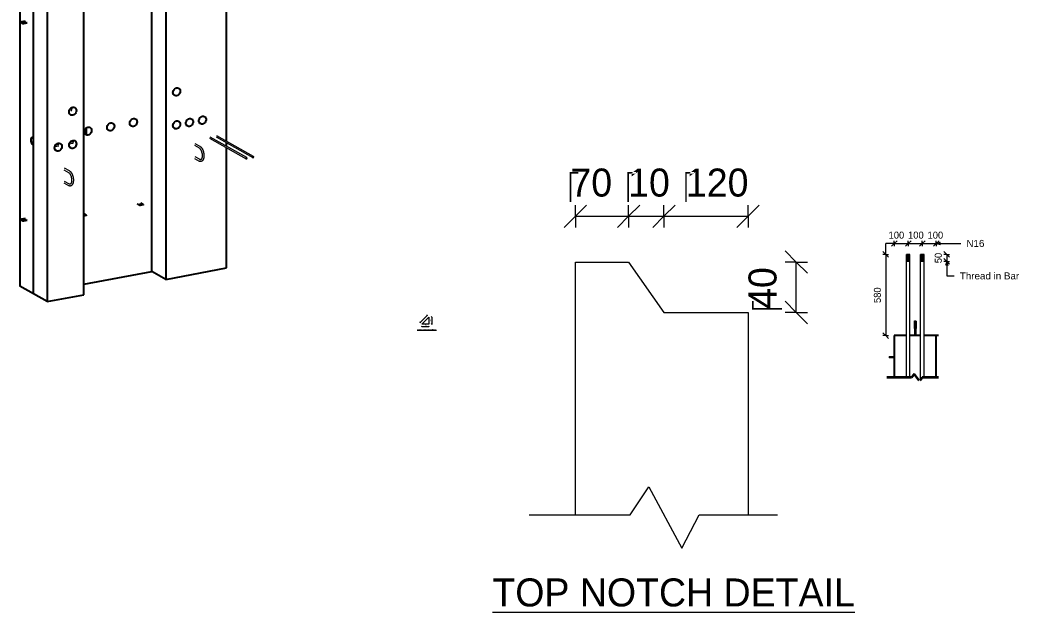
# Model space of a CAD drawing. Header units: millimetres. Extents: x -7945 to 7565, y 1067 to 22619.
# Drawn here: x 439 to 7565, y 1067 to 5293 of the extents above; entities that cross this region are included whole.
import ezdxf

# ---------------------------------------------------------------- set-up
doc = ezdxf.new("R2010")
doc.units = ezdxf.units.MM
for name, color, linetype, lineweight in [('A-ANNO-DIMS', 211, 'Continuous', 9), ('A-ANNO-DIMS-20', 211, 'Continuous', 9), ('A-ANNO-DIMS-3', 211, 'Continuous', 9), ('A-ANNO-DIMS-80', 211, 'Continuous', 9), ('A-DETL-GENF', 92, 'Continuous', 18), ('A-DETL-MBND', 5, 'Continuous', 18), ('A-DETL-MEDM', 33, 'Continuous', 35), ('A-DETL-THIN', 151, 'Continuous', 18), ('A-GENM', 13, 'Continuous', 18), ('A-WALL', 113, 'Continuous', 25), ('G-ANNO-TEXT', 231, 'Continuous', 9), ('S-RBAR', 171, 'Continuous', 18)]:
    doc.layers.add(name, color=color, linetype=linetype, lineweight=lineweight)
doc.styles.add('Arial_1', font='arial.ttf', dxfattribs={"height": 50})
doc.styles.add('Arial_2', font='arial.ttf', dxfattribs={"height": 7.5})
doc.styles.add('Nirmala UI Semilight_1', font='NirmalaS.ttf', dxfattribs={"height": 50})
doc.styles.add('Nirmala UI Semilight_2', font='NirmalaS.ttf', dxfattribs={"height": 7.5})
doc.styles.add('Nirmala UI Semilight_3', font='NirmalaS.ttf', dxfattribs={"height": 200})
doc.styles.add('Nirmala UI Semilight_4', font='NirmalaS.ttf', dxfattribs={"height": 200})
doc.dimstyles.new('Arrow_Filled_-_2_5_NI_UI_3', dxfattribs={"dimscale": 304.8, "dimtxt": 7.85523, "dimasz": 0.019685, "dimexe": 0.009843, "dimexo": 0.0625, "dimgap": 0.009843, "dimtad": 1, "dimdec": 0, "dimzin": 0, "dimdsep": 46, "dimtxsty": 'Nirmala UI Semilight_2', "dimblk1": 'OBLIQUE', "dimblk2": 'OBLIQUE', "dimsah": 1, "dimcen": 0.09, "dimazin": 0, "dimtfac": 1, "dimtdec": 4, "dimtix": 1, "dimtmove": 0, "dimatfit": 3, "dimfxl": 0.009843, "dimfxlon": 1, "dimtvp": 1, "dimtolj": 1, "dimtzin": 0, "dimarcsym": 2})
doc.dimstyles.new('Arrow_Filled_-_2_5_NI_UI_4', dxfattribs={"dimscale": 304.8, "dimtxt": 209.472789, "dimasz": 0.524934, "dimexe": 0.262467, "dimexo": 0.0625, "dimgap": 0.262467, "dimtad": 1, "dimdec": 0, "dimzin": 0, "dimdsep": 46, "dimtxsty": 'Nirmala UI Semilight_3', "dimblk1": 'OBLIQUE', "dimblk2": 'OBLIQUE', "dimsah": 1, "dimcen": 0.09, "dimazin": 0, "dimtfac": 1, "dimtdec": 4, "dimtix": 1, "dimtmove": 2, "dimatfit": 3, "dimfxl": 0.262467, "dimfxlon": 1, "dimtvp": 1, "dimtolj": 1, "dimtzin": 0, "dimarcsym": 2})
doc.dimstyles.new('Arrow_Filled_-_2_5_NI_UI_5', dxfattribs={"dimscale": 304.8, "dimtxt": 209.472789, "dimasz": 0.524934, "dimexe": 0.262467, "dimexo": 0.0625, "dimgap": 0.262467, "dimtad": 1, "dimdec": 0, "dimzin": 0, "dimdsep": 46, "dimtxsty": 'Nirmala UI Semilight_3', "dimblk1": 'OBLIQUE', "dimblk2": 'OBLIQUE', "dimsah": 1, "dimcen": 0.09, "dimazin": 0, "dimtfac": 1, "dimtdec": 4, "dimtix": 1, "dimtmove": 0, "dimatfit": 3, "dimfxl": 0.262467, "dimfxlon": 1, "dimtvp": 1, "dimtolj": 1, "dimtzin": 0, "dimarcsym": 2})
doc.dimstyles.new('Arrow_Filled_-_2_5_NI_UI_6', dxfattribs={"dimscale": 304.8, "dimtxt": 52.368197, "dimasz": 0.131234, "dimexe": 0.065617, "dimexo": 0.0625, "dimgap": 0.065617, "dimtad": 1, "dimdec": 0, "dimzin": 0, "dimdsep": 46, "dimtxsty": 'Nirmala UI Semilight_1', "dimblk1": 'OBLIQUE', "dimblk2": 'OBLIQUE', "dimsah": 1, "dimcen": 0.09, "dimazin": 0, "dimtfac": 1, "dimtdec": 4, "dimtix": 1, "dimtmove": 0, "dimatfit": 3, "dimfxl": 0.065617, "dimfxlon": 1, "dimtvp": 1, "dimtolj": 1, "dimtzin": 0, "dimarcsym": 2})
doc.dimstyles.new('Arrow_Filled_-_2_5_NI_UI_7', dxfattribs={"dimscale": 304.8, "dimtxt": 52.368197, "dimasz": 0.131234, "dimexe": 0.065617, "dimexo": 0.0625, "dimgap": 0.065617, "dimtad": 1, "dimdec": 0, "dimzin": 0, "dimdsep": 46, "dimtxsty": 'Nirmala UI Semilight_1', "dimblk1": 'OBLIQUE', "dimblk2": 'OBLIQUE', "dimsah": 1, "dimcen": 0.09, "dimazin": 0, "dimtfac": 1, "dimtdec": 4, "dimtix": 1, "dimtmove": 2, "dimatfit": 3, "dimfxl": 0.065617, "dimfxlon": 1, "dimtvp": 1, "dimtolj": 1, "dimtzin": 0, "dimarcsym": 2})

# ---------------------------------------------------------------- blocks, each defined once
blk = doc.blocks.new('Rebar Bar - Part 868360214-431004-3D Ortho')
at = {"layer": 'S-RBAR'}
for p, q in [((-15462.2, 4649.6), (-15464.8, 4634.7)), ((-15447.1, 4642.7), (-15443.5, 4663.6))]:
    blk.add_line(p, q, dxfattribs=at)
blk = doc.blocks.new('Rebar Bar - Part 2227165887-431004-3D Ortho')
at = {"layer": 'S-RBAR'}
for points in [[(-15435.5, 4422.7, 0), (-15437.1, 4422.1, 0), (-15439.1, 4421.7, 0)], [(-15433.8, 4414.9, 0), (-15435.9, 4414.2, 0), (-15437.6, 4413.8, 0)]]:
    blk.add_polyline3d(points, dxfattribs=at)
blk = doc.blocks.new('Rebar Bar - Part 1158288201-431004-3D Ortho')
at = {"layer": 'S-RBAR'}
for p, q in [((-15439.1, 4421.7), (-15459.8, 4417.8)), ((-15567.6, 4389.5), (-15537.5, 4395.1)), ((-15539.6, 4402.9), (-15563.7, 4398.3)), ((-15463.7, 4409), (-15437.6, 4413.8))]:
    blk.add_line(p, q, dxfattribs=at)
blk = doc.blocks.new('Rebar Bar - Part 4156609674-431004-3D Ortho')
at = {"layer": 'S-RBAR'}
for p, q in [((-15348.1, 4518.1), (-15348.1, 4476.9)), ((-15338.1, 4481), (-15338.1, 4526.2))]:
    blk.add_line(p, q, dxfattribs=at)
blk = doc.blocks.new('Rebar Bar - Part 1146457205-431004-3D Ortho')
at = {"layer": 'S-RBAR'}
for p, q in [((-14416.3, 4458), (-14155.1, 4310.7)), ((-14150.1, 4319.4), (-14411.4, 4466.8))]:
    blk.add_line(p, q, dxfattribs=at)
for points in [[(-14148.3, 4315.8, 0), (-14148.4, 4317, 0), (-14148.8, 4318.1, 0), (-14149.5, 4318.9, 0), (-14150.4, 4319.5, 0), (-14151.5, 4319.8, 0), (-14152.6, 4319.7, 0), (-14153.7, 4319.4, 0), (-14154.8, 4318.7, 0), (-14155.7, 4317.8, 0), (-14156.4, 4316.7, 0), (-14156.8, 4315.5, 0), (-14156.9, 4314.2, 0)], [(-14156.9, 4314.2, 0), (-14156.8, 4313, 0), (-14156.4, 4312, 0), (-14155.7, 4311.1, 0), (-14154.8, 4310.5, 0), (-14153.7, 4310.2, 0), (-14152.6, 4310.3, 0), (-14151.5, 4310.7, 0), (-14150.4, 4311.3, 0), (-14149.5, 4312.2, 0), (-14148.8, 4313.4, 0), (-14148.4, 4314.6, 0), (-14148.3, 4315.8, 0)]]:
    blk.add_polyline3d(points, dxfattribs=at)
blk = doc.blocks.new('12_7Ø_ Lifting Insert_COLUMN - 12_9Ø Lifting insert-1653057-3D Ortho')
at = {"layer": 'A-GENM'}
for p, q in [((-15503.1, 7035.1), (-15469.1, 7015.9)), ((-15462.8, 7027), (-15496.9, 7046.2)), ((-15503.1, 6940.6), (-15469.1, 6921.4)), ((-15462.8, 6932.4), (-15496.9, 6951.6))]:
    blk.add_line(p, q, dxfattribs=at)
for points in [[(-15462.8, 7027, 0), (-15461.5, 7026.2, 0), (-15460.2, 7025.3, 0), (-15459, 7024.4, 0), (-15457.8, 7023.4, 0), (-15456.6, 7022.3, 0), (-15455.5, 7021.2, 0), (-15454.3, 7020, 0), (-15453.2, 7018.7, 0), (-15452.1, 7017.4, 0), (-15451.1, 7016, 0), (-15450.1, 7014.5, 0), (-15449.1, 7013, 0), (-15448.1, 7011.5, 0), (-15447.2, 7009.9, 0), (-15446.2, 7008.2, 0), (-15445.4, 7006.6, 0), (-15444.5, 7004.8, 0), (-15443.7, 7003, 0), (-15442.9, 7001.2, 0), (-15442.1, 6999.4, 0), (-15441.4, 6997.5, 0), (-15440.7, 6995.5, 0), (-15440, 6993.6, 0), (-15439.4, 6991.6, 0), (-15438.8, 6989.6, 0), (-15438.3, 6987.6, 0), (-15437.7, 6985.5, 0), (-15437.3, 6983.5, 0), (-15436.8, 6981.4, 0), (-15436.4, 6979.3, 0), (-15436.1, 6977.2, 0), (-15435.7, 6975.1, 0), (-15435.4, 6973, 0), (-15435.2, 6971, 0), (-15435, 6968.9, 0), (-15434.8, 6966.8, 0), (-15434.7, 6964.7, 0), (-15434.7, 6962.7, 0), (-15434.6, 6960.6, 0), (-15434.6, 6958.6, 0), (-15434.7, 6956.6, 0), (-15434.8, 6954.6, 0), (-15434.9, 6952.7, 0), (-15435.1, 6950.8, 0), (-15435.3, 6948.9, 0), (-15435.6, 6947, 0), (-15435.9, 6945.2, 0), (-15436.3, 6943.4, 0), (-15436.7, 6941.7, 0), (-15437.1, 6940, 0), (-15437.6, 6938.3, 0), (-15438.2, 6936.7, 0), (-15438.7, 6935.1, 0), (-15439.4, 6933.6, 0), (-15440.1, 6932.2, 0), (-15440.8, 6930.7, 0), (-15441.6, 6929.4, 0), (-15442.4, 6928.1, 0), (-15443.3, 6926.8, 0), (-15444.2, 6925.7, 0), (-15445.3, 6924.6, 0), (-15446.3, 6923.5, 0), (-15447.5, 6922.5, 0), (-15448.6, 6921.7, 0), (-15449.9, 6920.9, 0), (-15451.2, 6920.2, 0), (-15452.6, 6919.6, 0), (-15454, 6919.2, 0), (-15455.4, 6918.8, 0), (-15456.9, 6918.6, 0), (-15458.4, 6918.5, 0), (-15459.8, 6918.5, 0), (-15461.3, 6918.7, 0), (-15462.8, 6918.9, 0), (-15464.2, 6919.3, 0), (-15465.6, 6919.7, 0), (-15467, 6920.3, 0), (-15468.3, 6921, 0), (-15469.1, 6921.4, 0)], [(-15469.1, 7015.9, 0), (-15468.4, 7015.5, 0), (-15467.6, 7015, 0), (-15466.9, 7014.4, 0), (-15466.1, 7013.8, 0), (-15465.3, 7013.1, 0), (-15464.6, 7012.3, 0), (-15463.8, 7011.5, 0), (-15462.9, 7010.5, 0), (-15462.1, 7009.5, 0), (-15461.3, 7008.5, 0), (-15460.5, 7007.4, 0), (-15459.7, 7006.2, 0), (-15459, 7004.9, 0), (-15458.2, 7003.6, 0), (-15457.4, 7002.2, 0), (-15456.7, 7000.8, 0), (-15456, 6999.3, 0), (-15455.3, 6997.8, 0), (-15454.6, 6996.3, 0), (-15453.9, 6994.7, 0), (-15453.3, 6993, 0), (-15452.7, 6991.3, 0), (-15452.1, 6989.6, 0), (-15451.6, 6987.9, 0), (-15451, 6986.1, 0), (-15450.5, 6984.3, 0), (-15450.1, 6982.5, 0), (-15449.7, 6980.7, 0), (-15449.3, 6978.9, 0), (-15448.9, 6977, 0), (-15448.6, 6975.2, 0), (-15448.3, 6973.3, 0), (-15448.1, 6971.5, 0), (-15447.8, 6969.6, 0), (-15447.7, 6967.8, 0), (-15447.5, 6965.9, 0), (-15447.4, 6964.1, 0), (-15447.3, 6962.3, 0), (-15447.3, 6960.6, 0), (-15447.3, 6958.8, 0), (-15447.4, 6957.1, 0), (-15447.5, 6955.4, 0), (-15447.6, 6953.7, 0), (-15447.7, 6952.1, 0), (-15447.9, 6950.5, 0), (-15448.1, 6949, 0), (-15448.4, 6947.5, 0), (-15448.7, 6946.1, 0), (-15449, 6944.7, 0), (-15449.3, 6943.4, 0), (-15449.7, 6942.1, 0), (-15450.1, 6940.9, 0), (-15450.5, 6939.8, 0), (-15451, 6938.7, 0), (-15451.5, 6937.8, 0), (-15451.9, 6936.8, 0), (-15452.4, 6936, 0), (-15452.9, 6935.2, 0), (-15453.4, 6934.5, 0), (-15453.9, 6933.9, 0), (-15454.4, 6933.4, 0), (-15454.9, 6932.9, 0), (-15455.3, 6932.5, 0), (-15455.8, 6932.2, 0), (-15456.2, 6931.9, 0), (-15456.7, 6931.7, 0), (-15457.1, 6931.5, 0), (-15457.5, 6931.4, 0), (-15457.9, 6931.3, 0), (-15458.3, 6931.2, 0), (-15458.7, 6931.2, 0), (-15459.1, 6931.2, 0), (-15459.6, 6931.2, 0), (-15460.1, 6931.3, 0), (-15460.6, 6931.5, 0), (-15461.2, 6931.7, 0), (-15461.8, 6931.9, 0), (-15462.5, 6932.2, 0), (-15462.8, 6932.4, 0)]]:
    blk.add_polyline3d(points, dxfattribs=at)
blk = doc.blocks.new('RR spread anchor face based - RR-SA-0_7-110-2888042-3D Ortho')
at = {"layer": 'A-GENM'}
for p, q in [((-15361, 3895.2), (-15340.1, 3899.1)), ((-15340.1, 3894.4), (-15361, 3890.4)), ((-15340.4, 3900.9), (-15358.6, 3911.2)), ((-15355.6, 3904.2), (-15352.6, 3902.6)), ((-15340.1, 3899.1), (-15340.4, 3900.9)), ((-15340.1, 3899.1), (-15340.1, 3894.4))]:
    blk.add_line(p, q, dxfattribs=at)
for points in [[(-15361, 3905.4, 0), (-15359.8, 3905.3, 0), (-15358.1, 3905.1, 0), (-15356.7, 3904.7, 0), (-15355.6, 3904.2, 0)], [(-15352.6, 3902.6, 0), (-15351.9, 3902, 0), (-15351.6, 3901.4, 0), (-15351.9, 3900.8, 0), (-15352.6, 3900.3, 0), (-15353.7, 3899.8, 0), (-15355.1, 3899.4, 0), (-15356.8, 3899.2, 0), (-15358.6, 3899.1, 0), (-15360.4, 3899.2, 0), (-15361, 3899.3, 0)], [(-15355.6, 3899.5, 0), (-15356.7, 3900, 0), (-15358.1, 3900.4, 0), (-15359.8, 3900.6, 0), (-15361, 3900.6, 0)]]:
    blk.add_polyline3d(points, dxfattribs=at)
blk = doc.blocks.new('RR spread anchor face based - RR-SA-0_7-110-V8-3D Ortho')
at = {"layer": 'A-GENM'}
for p, q in [((-14979.2, 3982.3), (-14960.9, 3972)), ((-14960.9, 3967.3), (-14979.2, 3977.6)), ((-14959.2, 3976.3), (-14962.2, 3978)), ((-14960.9, 3972), (-14956.3, 3971)), ((-14960.9, 3967.3), (-14960.9, 3972)), ((-14956.3, 3966.3), (-14960.9, 3967.3)), ((-14956.3, 3971), (-14934.6, 3975.1)), ((-14956.3, 3971), (-14956.3, 3966.3)), ((-14934.6, 3970.4), (-14956.3, 3966.3)), ((-14934.9, 3976.9), (-14953.2, 3987.2)), ((-14950.1, 3980.2), (-14947.1, 3978.6)), ((-14934.6, 3975.1), (-14934.9, 3976.9)), ((-14934.6, 3975.1), (-14934.6, 3970.4))]:
    blk.add_line(p, q, dxfattribs=at)
for points in [[(-14962.2, 3978, 0), (-14962.9, 3978.5, 0), (-14963.2, 3979.1, 0), (-14962.9, 3979.7, 0), (-14962.2, 3980.2, 0), (-14961.1, 3980.7, 0), (-14959.7, 3981.1, 0), (-14958, 3981.3, 0), (-14956.2, 3981.4, 0), (-14954.4, 3981.3, 0), (-14952.7, 3981.1, 0), (-14951.2, 3980.7, 0), (-14950.1, 3980.2, 0)], [(-14950.1, 3975.5, 0), (-14951.2, 3976, 0), (-14952.7, 3976.4, 0), (-14954.4, 3976.6, 0), (-14956.2, 3976.7, 0), (-14958, 3976.6, 0), (-14959.4, 3976.4, 0)], [(-14947.1, 3978.6, 0), (-14946.4, 3978, 0), (-14946.2, 3977.4, 0), (-14946.4, 3976.8, 0), (-14947.1, 3976.3, 0), (-14948.2, 3975.8, 0), (-14949.7, 3975.4, 0), (-14951.4, 3975.2, 0), (-14953.2, 3975.1, 0), (-14955, 3975.2, 0), (-14956.7, 3975.4, 0), (-14958.1, 3975.8, 0), (-14959.2, 3976.3, 0)]]:
    blk.add_polyline3d(points, dxfattribs=at)
blk = doc.blocks.new('RR spread anchor face based - RR-SA-2_5-250-1726823-3D Ortho')
at = {"layer": 'A-GENM'}
for p, q in [((-15804.2, 7421.3), (-15807.3, 7419.8)), ((-15807.3, 7419.8), (-15794.8, 7412.7)), ((-15807.3, 7419.8), (-15807.3, 7410.3)), ((-15778.2, 7426.2), (-15804.2, 7421.3)), ((-15794.8, 7412.7), (-15789.2, 7412.8)), ((-15794.8, 7412.7), (-15794.8, 7403.3)), ((-15791.1, 7420.7), (-15785.9, 7421.7)), ((-15789.2, 7412.8), (-15763.2, 7417.7)), ((-15789.2, 7412.8), (-15789.2, 7403.4)), ((-15778.9, 7417.8), (-15784.1, 7416.8)), ((-15794.8, 7403.3), (-15807.3, 7410.3)), ((-15789.2, 7403.4), (-15794.8, 7403.3)), ((-15763.2, 7408.3), (-15789.2, 7403.4))]:
    blk.add_line(p, q, dxfattribs=at)
for points in [[(-15784.1, 7416.8, 0), (-15785.8, 7416.6, 0), (-15787.6, 7416.5, 0), (-15789.4, 7416.6, 0), (-15791.1, 7416.8, 0), (-15792.5, 7417.2, 0), (-15793.7, 7417.6, 0), (-15794.4, 7418.2, 0), (-15794.6, 7418.8, 0), (-15794.3, 7419.4, 0), (-15793.6, 7419.9, 0), (-15792.5, 7420.4, 0), (-15791.1, 7420.7, 0)], [(-15785.9, 7421.7, 0), (-15784.2, 7421.9, 0), (-15782.4, 7422, 0), (-15780.6, 7421.9, 0), (-15778.9, 7421.7, 0), (-15777.4, 7421.4, 0), (-15776.3, 7420.9, 0), (-15775.6, 7420.3, 0), (-15775.4, 7419.7, 0), (-15775.6, 7419.2, 0), (-15776.3, 7418.6, 0), (-15777.4, 7418.1, 0), (-15778.9, 7417.8, 0)]]:
    blk.add_polyline3d(points, dxfattribs=at)
blk = doc.blocks.new('12_7Ø_ Lifting Insert_COLUMN - 12_9Ø Lifting insert-1653057-Detail 191')
at = {"layer": 'A-GENM'}
for p, q in [((-6320.2, 3090), (-6320.2, 3040)), ((-6307.5, 3040), (-6307.5, 3090))]:
    blk.add_line(p, q, dxfattribs=at)
at = {"layer": 'A-GENM', "flags": 128}
for points in [[(-6320.2, 3140), (-6320.1, 3140.3), (-6320.1, 3140.5), (-6320.1, 3140.8), (-6320.1, 3141), (-6320, 3141.3), (-6320, 3141.5), (-6319.9, 3141.8), (-6319.8, 3142), (-6319.7, 3142.2), (-6319.7, 3142.5), (-6319.5, 3142.7), (-6319.4, 3142.9), (-6319.3, 3143.2), (-6319.2, 3143.4), (-6319, 3143.6), (-6318.9, 3143.8), (-6318.7, 3144), (-6318.6, 3144.2), (-6318.4, 3144.4), (-6318.2, 3144.6), (-6318, 3144.7), (-6317.8, 3144.9), (-6317.7, 3145.1), (-6317.4, 3145.2), (-6317.2, 3145.3), (-6317, 3145.5), (-6316.8, 3145.6), (-6316.6, 3145.7), (-6316.3, 3145.8), (-6316.1, 3145.9), (-6315.9, 3146), (-6315.6, 3146.1), (-6315.4, 3146.2), (-6315.1, 3146.2), (-6314.9, 3146.3), (-6314.6, 3146.3), (-6314.4, 3146.3), (-6314.1, 3146.3), (-6313.9, 3146.3), (-6313.6, 3146.3), (-6313.4, 3146.3), (-6313.1, 3146.3), (-6312.9, 3146.3), (-6312.6, 3146.2), (-6312.4, 3146.2), (-6312.1, 3146.1), (-6311.9, 3146), (-6311.6, 3146), (-6311.4, 3145.9), (-6311.2, 3145.8), (-6310.9, 3145.7), (-6310.7, 3145.5), (-6310.5, 3145.4), (-6310.3, 3145.3), (-6310.1, 3145.1), (-6309.9, 3145), (-6309.7, 3144.8), (-6309.5, 3144.6), (-6309.3, 3144.5), (-6309.1, 3144.3), (-6309, 3144.1), (-6308.8, 3143.9), (-6308.6, 3143.7), (-6308.5, 3143.5), (-6308.4, 3143.3), (-6308.2, 3143.1), (-6308.1, 3142.8), (-6308, 3142.6), (-6307.9, 3142.4), (-6307.8, 3142.1), (-6307.7, 3141.9), (-6307.7, 3141.6), (-6307.6, 3141.4), (-6307.6, 3141.1), (-6307.5, 3140.9), (-6307.5, 3140.6), (-6307.5, 3140.4), (-6307.5, 3140.1), (-6307.5, 3140)], [(-6320.2, 3090), (-6320.2, 3092), (-6320.2, 3094), (-6320.2, 3096), (-6320.2, 3098), (-6320.2, 3099.9), (-6320.2, 3101.9), (-6320.2, 3103.8), (-6320.2, 3105.7), (-6320.2, 3107.6), (-6320.2, 3109.5), (-6320.2, 3111.3), (-6320.2, 3113.1), (-6320.2, 3114.8), (-6320.2, 3116.6), (-6320.2, 3118.2), (-6320.2, 3119.9), (-6320.2, 3121.4), (-6320.2, 3123), (-6320.2, 3124.4), (-6320.2, 3125.9), (-6320.2, 3127.2), (-6320.2, 3128.5), (-6320.2, 3129.8), (-6320.2, 3131), (-6320.2, 3132.1), (-6320.2, 3133.1), (-6320.2, 3134.1), (-6320.2, 3135), (-6320.2, 3135.8), (-6320.2, 3136.6), (-6320.2, 3137.3), (-6320.2, 3137.9), (-6320.2, 3138.4), (-6320.2, 3138.9), (-6320.2, 3139.3), (-6320.2, 3139.6), (-6320.2, 3139.8), (-6320.2, 3139.9), (-6320.2, 3140), (-6320.2, 3140)], [(-6320.2, 3140), (-6320.2, 3140), (-6320.2, 3139.8), (-6320.2, 3139.6), (-6320.2, 3139.4), (-6320.2, 3139), (-6320.2, 3138.6), (-6320.2, 3138.1), (-6320.2, 3137.5), (-6320.2, 3136.8), (-6320.2, 3136.1), (-6320.2, 3135.2), (-6320.2, 3134.3), (-6320.2, 3133.4), (-6320.2, 3132.4), (-6320.2, 3131.3), (-6320.2, 3130.1), (-6320.2, 3128.9), (-6320.2, 3127.6), (-6320.2, 3126.2), (-6320.2, 3124.8), (-6320.2, 3123.4), (-6320.2, 3121.9), (-6320.2, 3120.3), (-6320.2, 3118.7), (-6320.2, 3117), (-6320.2, 3115.3), (-6320.2, 3113.6), (-6320.2, 3111.8), (-6320.2, 3110), (-6320.2, 3108.1), (-6320.2, 3106.2), (-6320.2, 3104.3), (-6320.2, 3102.4), (-6320.2, 3100.5), (-6320.2, 3098.5), (-6320.2, 3096.5), (-6320.2, 3094.5), (-6320.2, 3092.5), (-6320.2, 3090.5), (-6320.2, 3090)], [(-6307.5, 3090), (-6307.5, 3092), (-6307.5, 3094), (-6307.5, 3096), (-6307.5, 3098), (-6307.5, 3099.9), (-6307.5, 3101.9), (-6307.5, 3103.8), (-6307.5, 3105.7), (-6307.5, 3107.6), (-6307.5, 3109.5), (-6307.5, 3111.3), (-6307.5, 3113.1), (-6307.5, 3114.8), (-6307.5, 3116.6), (-6307.5, 3118.2), (-6307.5, 3119.9), (-6307.5, 3121.4), (-6307.5, 3123), (-6307.5, 3124.4), (-6307.5, 3125.9), (-6307.5, 3127.2), (-6307.5, 3128.5), (-6307.5, 3129.8), (-6307.5, 3131), (-6307.5, 3132.1), (-6307.5, 3133.1), (-6307.5, 3134.1), (-6307.5, 3135), (-6307.5, 3135.8), (-6307.5, 3136.6), (-6307.5, 3137.3), (-6307.5, 3137.9), (-6307.5, 3138.4), (-6307.5, 3138.9), (-6307.5, 3139.3), (-6307.5, 3139.6), (-6307.5, 3139.8), (-6307.5, 3139.9), (-6307.5, 3140), (-6307.5, 3140)], [(-6307.5, 3140), (-6307.5, 3140), (-6307.5, 3139.8), (-6307.5, 3139.6), (-6307.5, 3139.4), (-6307.5, 3139), (-6307.5, 3138.6), (-6307.5, 3138.1), (-6307.5, 3137.5), (-6307.5, 3136.8), (-6307.5, 3136.1), (-6307.5, 3135.2), (-6307.5, 3134.3), (-6307.5, 3133.4), (-6307.5, 3132.4), (-6307.5, 3131.3), (-6307.5, 3130.1), (-6307.5, 3128.9), (-6307.5, 3127.6), (-6307.5, 3126.2), (-6307.5, 3124.8), (-6307.5, 3123.4), (-6307.5, 3121.9), (-6307.5, 3120.3), (-6307.5, 3118.7), (-6307.5, 3117), (-6307.5, 3115.3), (-6307.5, 3113.6), (-6307.5, 3111.8), (-6307.5, 3110), (-6307.5, 3108.1), (-6307.5, 3106.2), (-6307.5, 3104.3), (-6307.5, 3102.4), (-6307.5, 3100.5), (-6307.5, 3098.5), (-6307.5, 3096.5), (-6307.5, 3094.5), (-6307.5, 3092.5), (-6307.5, 3090.5), (-6307.5, 3090)]]:
    blk.add_lwpolyline(points, dxfattribs=at)
blk = doc.blocks.new('RR spread anchor face based - RR-SA-2_5-250-1726823-Detail 191')
at = {"layer": 'A-GENM'}
for p, q in [((-6498.8, 2892), (-6493.8, 2892)), ((-6498.8, 2892), (-6498.8, 2882)), ((-6493.8, 2882), (-6498.8, 2882)), ((-6493.8, 2892), (-6463.8, 2892)), ((-6493.8, 2892), (-6493.8, 2882)), ((-6463.8, 2882), (-6493.8, 2882))]:
    blk.add_line(p, q, dxfattribs=at)
blk = doc.blocks.new('M_Break Line - M_Break Line-1505765-Detail 191')
at = {"layer": 'A-DETL-MEDM'}
for p, q in [((-6340.6, 2741), (-6517.6, 2741)), ((-6321.6, 2766.4), (-6340.6, 2741)), ((-6286.5, 2719.6), (-6321.6, 2766.4)), ((-6264.4, 2741), (-6280.5, 2719.6)), ((-6148.5, 2741), (-6264.4, 2741))]:
    blk.add_line(p, q, dxfattribs=at)
blk = doc.blocks.new('DIMBLOCK75-CHAMFER DETAIL')
at = {"layer": 'A-ANNO-DIMS-3'}
for p, q in [((3305.6, 3104.9), (3302.6, 3101.9)), ((3305.6, 3104.9), (3308.6, 3107.9)), ((3305.6, 3104.9), (3305.6, 3107.9)), ((3305.6, 3104.9), (3355.6, 3104.9)), ((3305.6, 3104.9), (3305.6, 3101.9)), ((3355.6, 3104.9), (3352.6, 3101.9)), ((3355.6, 3104.9), (3358.6, 3107.9)), ((3355.6, 3104.9), (3355.6, 3107.9)), ((3355.6, 3104.9), (3355.6, 3101.9))]:
    blk.add_line(p, q, dxfattribs=at)
at = {"layer": 'A-ANNO-DIMS-3', "color": 0, "insert": (3325.7, 3117.7), "char_height": 7.5, "width": 11.654, "attachment_point": 1, "line_spacing_factor": 1.142579, "style": 'Nirmala UI Semilight_2'}
blk.add_mtext('\u202a10', dxfattribs=at)
blk = doc.blocks.new('_Oblique')
at = {"color": 0, "linetype": 'ByBlock', "lineweight": -2}
blk.add_line((-0.5, -0.5), (0.5, 0.5), dxfattribs=at)
blk = doc.blocks.new('DIMBLOCK76-CHAMFER DETAIL')
at = {"layer": 'A-ANNO-DIMS-3'}
for p, q in [((3376.6, 3172.8), (3373.6, 3175.8)), ((3376.6, 3172.8), (3373.6, 3172.8)), ((3376.6, 3172.8), (3376.6, 3122.8)), ((3376.6, 3172.8), (3379.6, 3169.8)), ((3376.6, 3172.8), (3379.6, 3172.8)), ((3376.6, 3122.8), (3373.6, 3125.8)), ((3376.6, 3122.8), (3373.6, 3122.8)), ((3376.6, 3122.8), (3379.6, 3119.8)), ((3376.6, 3122.8), (3379.6, 3122.8))]:
    blk.add_line(p, q, dxfattribs=at)
at = {"layer": 'A-ANNO-DIMS-3', "color": 0, "insert": (3363.8, 3142.9), "char_height": 7.5, "width": 11.654, "attachment_point": 1, "rotation": 90, "line_spacing_factor": 1.142579, "style": 'Nirmala UI Semilight_2'}
blk.add_mtext('\u202a10', dxfattribs=at)
blk = doc.blocks.new('DIMBLOCK77-CHAMFER DETAIL')
at = {"layer": 'A-ANNO-DIMS-3'}
for p, q in [((3293.7, 3134.7), (3291.6, 3136.8)), ((3293.7, 3134.7), (3343.7, 3184.7)), ((3293.7, 3134.7), (3293.7, 3138.9)), ((3343.7, 3184.7), (3341.6, 3186.8)), ((3343.7, 3184.7), (3343.7, 3188.9)), ((3343.7, 3184.7), (3343.7, 3180.4)), ((3343.7, 3184.7), (3345.8, 3182.5)), ((3293.7, 3134.7), (3293.7, 3130.4)), ((3293.7, 3134.7), (3295.8, 3132.5))]:
    blk.add_line(p, q, dxfattribs=at)
at = {"layer": 'A-ANNO-DIMS-3', "color": 0, "insert": (3306.2, 3165.2), "char_height": 7.5, "width": 11.826, "attachment_point": 1, "rotation": 45, "line_spacing_factor": 1.142579, "style": 'Nirmala UI Semilight_2'}
blk.add_mtext('\u202a14', dxfattribs=at)
blk = doc.blocks.new('DIMBLOCK78-TOP NOTCH DETAIL')
at = {"layer": 'A-ANNO-DIMS-80'}
for p, q in [((4400.3, 3891.8), (4480.3, 3971.8)), ((4400.3, 3891.8), (4400.3, 3971.8)), ((4780.3, 3891.8), (4860.3, 3971.8)), ((4780.3, 3891.8), (4780.3, 3971.8)), ((4400.3, 3891.8), (4320.3, 3811.8)), ((4400.3, 3891.8), (4780.3, 3891.8)), ((4400.3, 3891.8), (4400.3, 3811.8)), ((4780.3, 3891.8), (4700.3, 3811.8)), ((4780.3, 3891.8), (4780.3, 3811.8))]:
    blk.add_line(p, q, dxfattribs=at)
at = {"layer": 'A-ANNO-DIMS-80', "color": 0, "insert": (4365.1, 4232.7), "char_height": 200, "width": 356.485, "attachment_point": 1, "line_spacing_factor": 1.142579, "style": 'Nirmala UI Semilight_3'}
blk.add_mtext('\u202a70', dxfattribs=at)
blk = doc.blocks.new('DIMBLOCK79-TOP NOTCH DETAIL')
at = {"layer": 'A-ANNO-DIMS-80'}
for p, q in [((4780.3, 3891.8), (4860.3, 3971.8)), ((4780.3, 3891.8), (4780.3, 3971.8)), ((5032.7, 3891.8), (5112.7, 3971.8)), ((5032.7, 3891.8), (5032.7, 3971.8)), ((4780.3, 3891.8), (4700.3, 3811.8)), ((4780.3, 3891.8), (5032.7, 3891.8)), ((4780.3, 3891.8), (4780.3, 3811.8)), ((5032.7, 3891.8), (4952.7, 3811.8)), ((5032.7, 3891.8), (5032.7, 3811.8))]:
    blk.add_line(p, q, dxfattribs=at)
at = {"layer": 'A-ANNO-DIMS-80', "color": 0, "insert": (4777, 4232.7), "char_height": 200, "width": 310.781, "attachment_point": 1, "line_spacing_factor": 1.142579, "style": 'Nirmala UI Semilight_3'}
blk.add_mtext('\u202a10', dxfattribs=at)
blk = doc.blocks.new('DIMBLOCK80-TOP NOTCH DETAIL')
at = {"layer": 'A-ANNO-DIMS-80'}
for p, q in [((5032.7, 3891.8), (5112.7, 3971.8)), ((5032.7, 3891.8), (5032.7, 3971.8)), ((5632.7, 3891.8), (5712.7, 3971.8)), ((5632.7, 3891.8), (5632.7, 3971.8)), ((5032.7, 3891.8), (4952.7, 3811.8)), ((5032.7, 3891.8), (5632.7, 3891.8)), ((5032.7, 3891.8), (5032.7, 3811.8)), ((5632.7, 3891.8), (5552.7, 3811.8)), ((5632.7, 3891.8), (5632.7, 3811.8))]:
    blk.add_line(p, q, dxfattribs=at)
at = {"layer": 'A-ANNO-DIMS-80', "color": 0, "insert": (5189.2, 4232.7), "char_height": 200, "width": 493.594, "attachment_point": 1, "line_spacing_factor": 1.142579, "style": 'Nirmala UI Semilight_3'}
blk.add_mtext('\u202a120', dxfattribs=at)
blk = doc.blocks.new('DIMBLOCK81-TOP NOTCH DETAIL')
at = {"layer": 'A-ANNO-DIMS-80'}
for p, q in [((5976.3, 3565.5), (5896.3, 3645.5)), ((5976.3, 3565.5), (5896.3, 3565.5)), ((5976.3, 3205), (5976.3, 3565.5)), ((5976.3, 3565.5), (6056.3, 3485.5)), ((5976.3, 3565.5), (6056.3, 3565.5)), ((5976.3, 3205), (5896.3, 3285)), ((5976.3, 3205), (5896.3, 3205)), ((5976.3, 3205), (6056.3, 3125)), ((5976.3, 3205), (6056.3, 3205))]:
    blk.add_line(p, q, dxfattribs=at)
at = {"layer": 'A-ANNO-DIMS-80', "color": 0, "insert": (5635.4, 3231), "char_height": 200, "width": 370.196, "attachment_point": 1, "rotation": 90, "line_spacing_factor": 1.142579, "style": 'Nirmala UI Semilight_3'}
blk.add_mtext('\u202a40', dxfattribs=at)
blk = doc.blocks.new('DIMBLOCK82-Detail 191')
at = {"layer": 'A-ANNO-DIMS-20'}
for p, q in [((6614.9, 3620), (6594.9, 3640)), ((6614.9, 3620), (6594.9, 3620)), ((6614.9, 3620), (6614.9, 3040)), ((6614.9, 3620), (6634.9, 3600)), ((6614.9, 3620), (6634.9, 3620)), ((6614.9, 3040), (6594.9, 3060)), ((6614.9, 3040), (6594.9, 3040)), ((6614.9, 3040), (6634.9, 3020)), ((6614.9, 3040), (6634.9, 3040))]:
    blk.add_line(p, q, dxfattribs=at)
at = {"layer": 'A-ANNO-DIMS-20', "color": 0, "insert": (6529.6, 3272.9), "char_height": 50, "width": 137.109, "attachment_point": 1, "rotation": 90, "line_spacing_factor": 1.142579, "style": 'Nirmala UI Semilight_1'}
blk.add_mtext('580', dxfattribs=at)
blk = doc.blocks.new('DIMBLOCK83-Detail 191')
at = {"layer": 'A-ANNO-DIMS-20'}
for p, q in [((6675, 3697.5), (6695, 3717.5)), ((6675, 3697.5), (6675, 3717.5)), ((6775, 3697.5), (6795, 3717.5)), ((6775, 3697.5), (6775, 3717.5)), ((6675, 3697.5), (6655, 3677.5)), ((6675, 3697.5), (6775, 3697.5)), ((6675, 3697.5), (6675, 3677.5)), ((6775, 3697.5), (6755, 3677.5)), ((6775, 3697.5), (6775, 3677.5))]:
    blk.add_line(p, q, dxfattribs=at)
at = {"layer": 'A-ANNO-DIMS-20', "color": 0, "insert": (6634.8, 3782.7), "char_height": 50, "width": 123.399, "attachment_point": 1, "line_spacing_factor": 1.142579, "style": 'Nirmala UI Semilight_1'}
blk.add_mtext('100', dxfattribs=at)
blk = doc.blocks.new('DIMBLOCK84-Detail 191')
at = {"layer": 'A-ANNO-DIMS-20'}
for p, q in [((6775, 3697.5), (6795, 3717.5)), ((6775, 3697.5), (6775, 3717.5)), ((6875, 3697.5), (6895, 3717.5)), ((6875, 3697.5), (6875, 3717.5)), ((6775, 3697.5), (6755, 3677.5)), ((6775, 3697.5), (6875, 3697.5)), ((6775, 3697.5), (6775, 3677.5)), ((6875, 3697.5), (6855, 3677.5)), ((6875, 3697.5), (6875, 3677.5))]:
    blk.add_line(p, q, dxfattribs=at)
at = {"layer": 'A-ANNO-DIMS-20', "color": 0, "insert": (6773.6, 3782.7), "char_height": 50, "width": 123.399, "attachment_point": 1, "line_spacing_factor": 1.142579, "style": 'Nirmala UI Semilight_1'}
blk.add_mtext('100', dxfattribs=at)
blk = doc.blocks.new('DIMBLOCK85-Detail 191')
at = {"layer": 'A-ANNO-DIMS-20'}
for p, q in [((6875, 3697.5), (6895, 3717.5)), ((6875, 3697.5), (6875, 3717.5)), ((6975, 3697.5), (6995, 3717.5)), ((6975, 3697.5), (6975, 3717.5)), ((6875, 3697.5), (6855, 3677.5)), ((6875, 3697.5), (6975, 3697.5)), ((6875, 3697.5), (6875, 3677.5)), ((6975, 3697.5), (6955, 3677.5)), ((6975, 3697.5), (6975, 3677.5))]:
    blk.add_line(p, q, dxfattribs=at)
at = {"layer": 'A-ANNO-DIMS-20', "color": 0, "insert": (6912.7, 3782.7), "char_height": 50, "width": 123.399, "attachment_point": 1, "line_spacing_factor": 1.142579, "style": 'Nirmala UI Semilight_1'}
blk.add_mtext('100', dxfattribs=at)
blk = doc.blocks.new('DIMBLOCK86-Detail 191')
at = {"layer": 'A-ANNO-DIMS-20'}
for p, q in [((7049.4, 3620), (7029.4, 3640)), ((7049.4, 3620), (7029.4, 3620)), ((7049.4, 3570), (7029.4, 3590)), ((7049.4, 3570), (7029.4, 3570)), ((7049.4, 3620), (7049.4, 3570)), ((7049.4, 3620), (7069.4, 3600)), ((7049.4, 3620), (7069.4, 3620)), ((7049.4, 3570), (7069.4, 3550)), ((7049.4, 3570), (7069.4, 3570))]:
    blk.add_line(p, q, dxfattribs=at)
at = {"layer": 'A-ANNO-DIMS-20', "color": 0, "insert": (6964.1, 3556.9), "char_height": 50, "width": 91.406, "attachment_point": 1, "rotation": 90, "line_spacing_factor": 1.142579, "style": 'Nirmala UI Semilight_1'}
blk.add_mtext('50', dxfattribs=at)

msp = doc.modelspace()

# ---------------------------------------------------------------- linework, layer by layer
at = {"layer": 'A-DETL-MBND'}
for p, q in [((6614.9, 3620), (6614.9, 3697.5)), ((6675, 3697.5), (6614.9, 3697.5)), ((6762.5, 3620), (6787.5, 3618.7)), ((6762.5, 3617), (6787.5, 3615.7)), ((6762.5, 3614), (6787.5, 3612.7)), ((6762.5, 3614), (6787.5, 3612.7)), ((6762.5, 3611), (6787.5, 3609.7)), ((6762.5, 3611), (6787.5, 3609.7)), ((6762.5, 3608), (6787.5, 3606.7)), ((6762.5, 3605), (6787.5, 3603.7)), ((6762.5, 3602), (6787.5, 3600.7)), ((6762.5, 3599), (6787.5, 3597.7)), ((6762.5, 3596), (6787.5, 3594.7)), ((6762.5, 3593), (6787.5, 3591.7)), ((6762.5, 3590), (6787.5, 3588.7)), ((6762.5, 3587), (6787.5, 3585.7)), ((6762.5, 3584), (6787.5, 3582.7)), ((6762.5, 3581), (6787.5, 3579.7)), ((6762.5, 3578), (6787.5, 3576.7)), ((6762.5, 3575), (6787.5, 3573.7)), ((6762.5, 3572), (6787.5, 3570.7)), ((6787.5, 3570), (6762.5, 3570)), ((6787.5, 3570), (6762.5, 3570)), ((6862.5, 3620), (6887.5, 3618.7)), ((6862.5, 3617), (6887.5, 3615.7)), ((6862.5, 3614), (6887.5, 3612.7)), ((6862.5, 3614), (6887.5, 3612.7)), ((6862.5, 3611), (6887.5, 3609.7)), ((6862.5, 3611), (6887.5, 3609.7)), ((6862.5, 3608), (6887.5, 3606.7)), ((6862.5, 3605), (6887.5, 3603.7)), ((6862.5, 3602), (6887.5, 3600.7)), ((6862.5, 3599), (6887.5, 3597.7)), ((6862.5, 3596), (6887.5, 3594.7)), ((6862.5, 3593), (6887.5, 3591.7)), ((6862.5, 3590), (6887.5, 3588.7)), ((6862.5, 3587), (6887.5, 3585.7)), ((6862.5, 3584), (6887.5, 3582.7)), ((6862.5, 3581), (6887.5, 3579.7)), ((6862.5, 3578), (6887.5, 3576.7)), ((6862.5, 3575), (6887.5, 3573.7)), ((6862.5, 3572), (6887.5, 3570.7)), ((6887.5, 3570), (6862.5, 3570)), ((6887.5, 3570), (6862.5, 3570))]:
    msp.add_line(p, q, dxfattribs=at)
at = {"layer": 'A-DETL-THIN', "lineweight": 9}
for p, q in [((4400.3, 1760.8), (4400.3, 3565.5)), ((4400.3, 3565.5), (4780.3, 3565.5)), ((4780.3, 3565.5), (5032.7, 3205)), ((5032.7, 3205), (5632.7, 3205)), ((5632.7, 3205), (5632.7, 1760.8)), ((4791.3, 1760.8), (4925.5, 1959.7)), ((4925.5, 1959.7), (5159.7, 1523.3)), ((4071.3, 1760.8), (4791.3, 1760.8)), ((5159.7, 1523.3), (5283.3, 1760.8)), ((5283.3, 1760.8), (5843.3, 1760.8))]:
    msp.add_line(p, q, dxfattribs=at)
at = {"layer": 'A-DETL-THIN'}
for p, q in [((3355.6, 3172.8), (3305.6, 3122.8)), ((3355.6, 3172.8), (3355.6, 3122.8)), ((3355.6, 3122.8), (3305.6, 3122.8))]:
    msp.add_line(p, q, dxfattribs=at)
at = {"layer": 'A-WALL'}
for p, q in [((1911.4, 4428.1), (1911.4, 7716.9)), ((1378.4, 3498.1), (1378.4, 7692.1)), ((1478.3, 7635.7), (1478.3, 3441.7)), ((438.8, 7587.3), (438.8, 3393.3)), ((533.7, 7533.7), (533.7, 3339.7)), ((893.5, 3332.1), (893.5, 7526.1)), ((633.6, 7477.4), (633.6, 3283.4)), ((1070, 4507.5), (1067.5, 4507.4)), ((1232.4, 4537.9), (1229.9, 4537.9)), ((1542, 4520.2), (1538.1, 4520.2)), ((1633.9, 4537.4), (1630, 4537.4)), ((1726.6, 4554.8), (1722.7, 4554.8)), ((907.5, 4477), (905, 4477)), ((907.5, 4477), (910.6, 4478.2)), ((697.2, 4361.8), (693.3, 4361.8)), ((801.2, 4381.3), (797.3, 4381.3)), ((1911.4, 4392.2), (1911.4, 4416.8)), ((1911.4, 3522.9), (1911.4, 4380.8)), ((893.5, 3407.2), (1378.4, 3498.1)), ((1478.3, 3441.7), (1378.4, 3498.1)), ((1478.3, 3441.7), (1911.4, 3522.9)), ((633.6, 3283.4), (438.8, 3393.3)), ((633.6, 3283.4), (893.5, 3332.1)), ((6762.5, 3040), (6675, 3040)), ((6675, 3040), (6675, 2741)), ((6862.5, 3040), (6787.5, 3040)), ((6990.3, 3040), (6887.5, 3040)), ((6975, 2741), (6975, 3040))]:
    msp.add_line(p, q, dxfattribs=at)
for points in [[(1556.2, 4751.9, 0), (1549.5, 4751.6, 0), (1543.2, 4753.3, 0), (1537.9, 4756.8, 0), (1533.7, 4761.9, 0), (1531.1, 4768.2, 0), (1530.3, 4775.4, 0), (1531.1, 4782.9, 0), (1533.7, 4790.2, 0), (1537.9, 4796.9, 0), (1543.2, 4802.4, 0), (1549.5, 4806.4, 0), (1556.2, 4808.6, 0)], [(1556.2, 4808.6, 0), (1563, 4808.9, 0), (1569.2, 4807.3, 0), (1574.6, 4803.8, 0), (1578.8, 4798.7, 0), (1581.3, 4792.3, 0), (1582.2, 4785.1, 0), (1581.3, 4777.6, 0), (1578.8, 4770.3, 0), (1574.6, 4763.7, 0), (1569.2, 4758.1, 0), (1563, 4754.1, 0), (1556.2, 4751.9, 0)], [(815.4, 4613, 0), (808.7, 4612.7, 0), (802.4, 4614.4, 0), (797, 4617.9, 0), (792.9, 4623, 0), (790.3, 4629.3, 0), (789.4, 4636.5, 0), (790.3, 4644, 0), (792.9, 4651.4, 0), (797, 4658, 0), (802.4, 4663.5, 0), (808.7, 4667.5, 0), (815.4, 4669.8, 0)], [(815.4, 4669.8, 0), (822.1, 4670.1, 0), (828.4, 4668.4, 0), (833.8, 4664.9, 0), (837.9, 4659.8, 0), (840.5, 4653.4, 0), (841.4, 4646.3, 0), (840.5, 4638.8, 0), (837.9, 4631.4, 0), (833.8, 4624.8, 0), (828.4, 4619.3, 0), (822.1, 4615.3, 0), (815.4, 4613, 0)], [(1248.4, 4532.8, 0), (1241.7, 4532.6, 0), (1235.4, 4534.2, 0), (1230.1, 4537.7, 0), (1225.9, 4542.8, 0), (1223.3, 4549.2, 0), (1222.4, 4556.3, 0), (1223.3, 4563.9, 0), (1225.9, 4571.2, 0), (1230.1, 4577.8, 0), (1235.4, 4583.4, 0), (1241.7, 4587.4, 0), (1248.4, 4589.6, 0)], [(1248.4, 4589.6, 0), (1255.2, 4589.9, 0), (1261.4, 4588.2, 0), (1266.8, 4584.7, 0), (1270.9, 4579.6, 0), (1273.5, 4573.3, 0), (1274.4, 4566.1, 0), (1273.5, 4558.6, 0), (1270.9, 4551.3, 0), (1266.8, 4544.6, 0), (1261.4, 4539.1, 0), (1255.2, 4535.1, 0), (1248.4, 4532.8, 0)], [(1556.2, 4515.5, 0), (1549.5, 4515.2, 0), (1543.2, 4516.8, 0), (1537.9, 4520.3, 0), (1533.7, 4525.4, 0), (1531.1, 4531.8, 0), (1530.3, 4539, 0), (1531.1, 4546.5, 0), (1533.7, 4553.8, 0), (1537.9, 4560.5, 0), (1543.2, 4566, 0), (1549.5, 4570, 0), (1556.2, 4572.2, 0)], [(1556.2, 4572.2, 0), (1563, 4572.5, 0), (1569.2, 4570.9, 0), (1574.6, 4567.4, 0), (1578.8, 4562.3, 0), (1581.3, 4555.9, 0), (1582.2, 4548.7, 0), (1581.3, 4541.2, 0), (1578.8, 4533.9, 0), (1574.6, 4527.2, 0), (1569.2, 4521.7, 0), (1563, 4517.7, 0), (1556.2, 4515.5, 0)], [(1648.1, 4532.7, 0), (1641.3, 4532.4, 0), (1635.1, 4534.1, 0), (1629.7, 4537.6, 0), (1625.6, 4542.7, 0), (1623, 4549, 0), (1622.1, 4556.2, 0), (1623, 4563.7, 0), (1625.6, 4571, 0), (1629.7, 4577.7, 0), (1635.1, 4583.2, 0), (1641.3, 4587.2, 0), (1648.1, 4589.4, 0)], [(1648.1, 4589.4, 0), (1654.8, 4589.7, 0), (1661.1, 4588.1, 0), (1666.5, 4584.6, 0), (1670.6, 4579.5, 0), (1673.2, 4573.1, 0), (1674.1, 4565.9, 0), (1673.2, 4558.4, 0), (1670.6, 4551.1, 0), (1666.5, 4544.5, 0), (1661.1, 4538.9, 0), (1654.8, 4534.9, 0), (1648.1, 4532.7, 0)], [(1740.8, 4550.1, 0), (1734, 4549.8, 0), (1727.8, 4551.4, 0), (1722.4, 4554.9, 0), (1718.3, 4560, 0), (1715.7, 4566.4, 0), (1714.8, 4573.6, 0), (1715.7, 4581.1, 0), (1718.3, 4588.4, 0), (1722.4, 4595.1, 0), (1727.8, 4600.6, 0), (1734, 4604.6, 0), (1740.8, 4606.8, 0)], [(1740.8, 4606.8, 0), (1747.5, 4607.1, 0), (1753.8, 4605.4, 0), (1759.2, 4601.9, 0), (1763.3, 4596.8, 0), (1765.9, 4590.5, 0), (1766.8, 4583.3, 0), (1765.9, 4575.8, 0), (1763.3, 4568.5, 0), (1759.2, 4561.8, 0), (1753.8, 4556.3, 0), (1747.5, 4552.3, 0), (1740.8, 4550.1, 0)], [(923.5, 4471.9, 0), (916.8, 4471.7, 0), (910.6, 4473.3, 0), (905.2, 4476.8, 0), (901, 4481.9, 0), (898.4, 4488.3, 0), (897.6, 4495.4, 0), (898.4, 4503, 0), (901, 4510.3, 0), (905.2, 4516.9, 0), (910.6, 4522.5, 0), (916.8, 4526.5, 0), (923.5, 4528.7, 0)], [(923.5, 4528.7, 0), (930.3, 4529, 0), (936.5, 4527.3, 0), (941.9, 4523.8, 0), (946.1, 4518.7, 0), (948.7, 4512.4, 0), (949.5, 4505.2, 0), (948.7, 4497.7, 0), (946.1, 4490.4, 0), (941.9, 4483.7, 0), (936.5, 4478.2, 0), (930.3, 4474.2, 0), (923.5, 4471.9, 0)], [(1086, 4502.4, 0), (1079.3, 4502.1, 0), (1073, 4503.8, 0), (1067.7, 4507.3, 0), (1063.5, 4512.4, 0), (1060.9, 4518.7, 0), (1060.1, 4525.9, 0), (1060.9, 4533.4, 0), (1063.5, 4540.7, 0), (1067.7, 4547.4, 0), (1073, 4552.9, 0), (1079.3, 4556.9, 0), (1086, 4559.1, 0)], [(1070, 4507.5, 0), (1073.1, 4508.6, 0), (1073.6, 4509, 0)], [(1086, 4559.1, 0), (1092.8, 4559.4, 0), (1099, 4557.8, 0), (1104.4, 4554.3, 0), (1108.6, 4549.2, 0), (1111.1, 4542.8, 0), (1112, 4535.7, 0), (1111.1, 4528.1, 0), (1108.6, 4520.8, 0), (1104.4, 4514.2, 0), (1099, 4508.6, 0), (1092.8, 4504.6, 0), (1086, 4502.4, 0)], [(1232.4, 4537.9, 0), (1235.5, 4539.1, 0), (1236, 4539.5, 0)], [(1542, 4520.2, 0), (1546.1, 4521.7, 0), (1547.1, 4522.5, 0)], [(1633.9, 4537.4, 0), (1637.9, 4539, 0), (1638.9, 4539.8, 0)], [(1726.6, 4554.8, 0), (1730.6, 4556.3, 0), (1731.6, 4557.1, 0)], [(533.6, 4398.9, 0), (529.7, 4402.1, 0), (526.1, 4406.9, 0), (523, 4413.2, 0), (520.6, 4420.4, 0), (519.1, 4428.1, 0), (518.6, 4435.7, 0), (519.1, 4442.8, 0), (520.6, 4448.8, 0), (523, 4453.3, 0), (526.1, 4456.1, 0), (529.7, 4456.9, 0), (533.6, 4455.7, 0)], [(533.6, 4455.7, 0), (533.6, 4455.6, 0), (533.7, 4455.6, 0)], [(815.4, 4376.6, 0), (808.7, 4376.3, 0), (802.4, 4378, 0), (797, 4381.5, 0), (792.9, 4386.6, 0), (790.3, 4392.9, 0), (789.4, 4400.1, 0), (790.3, 4407.6, 0), (792.9, 4414.9, 0), (797, 4421.6, 0), (802.4, 4427.1, 0), (808.7, 4431.1, 0), (815.4, 4433.4, 0)], [(815.4, 4433.4, 0), (822.1, 4433.6, 0), (828.4, 4432, 0), (833.8, 4428.5, 0), (837.9, 4423.4, 0), (840.5, 4417, 0), (841.4, 4409.9, 0), (840.5, 4402.3, 0), (837.9, 4395, 0), (833.8, 4388.4, 0), (828.4, 4382.8, 0), (822.1, 4378.8, 0), (815.4, 4376.6, 0)], [(533.7, 4398.9, 0), (533.6, 4398.9, 0), (533.6, 4398.9, 0)], [(711.4, 4357.1, 0), (704.7, 4356.8, 0), (698.4, 4358.5, 0), (693.1, 4362, 0), (688.9, 4367.1, 0), (686.3, 4373.4, 0), (685.5, 4380.6, 0), (686.3, 4388.1, 0), (688.9, 4395.5, 0), (693.1, 4402.1, 0), (698.4, 4407.6, 0), (704.7, 4411.6, 0), (711.4, 4413.9, 0)], [(697.2, 4361.8, 0), (701.3, 4363.4, 0), (702.3, 4364.2, 0)], [(711.4, 4413.9, 0), (718.2, 4414.2, 0), (724.4, 4412.5, 0), (729.8, 4409, 0), (734, 4403.9, 0), (736.5, 4397.5, 0), (737.4, 4390.4, 0), (736.5, 4382.9, 0), (734, 4375.5, 0), (729.8, 4368.9, 0), (724.4, 4363.4, 0), (718.2, 4359.4, 0), (711.4, 4357.1, 0)], [(801.2, 4381.3, 0), (805.2, 4382.9, 0), (806.2, 4383.7, 0)]]:
    msp.add_polyline3d(points, dxfattribs=at)
at = {"layer": 'G-ANNO-TEXT', "color": 10}
for p, q in [((6975, 3698.3), (7005, 3706.4)), ((6975, 3698.3), (7005, 3690.3)), ((6975, 3698.3), (7150.1, 3698.3)), ((7049.2, 3569.8), (7041.1, 3539.8)), ((7049.2, 3569.8), (7057.2, 3539.8)), ((7049.2, 3569.8), (7049.2, 3466.4)), ((7049.2, 3466.4), (7103.2, 3466.4))]:
    msp.add_line(p, q, dxfattribs=at)
at = {"layer": 'S-RBAR'}
for p, q in [((6787.5, 3620), (6762.5, 3620)), ((6762.5, 2741), (6762.5, 3620)), ((6787.5, 2741), (6787.5, 3620)), ((6887.5, 3620), (6862.5, 3620)), ((6862.5, 2725.2), (6862.5, 3620)), ((6887.5, 2741), (6887.5, 3620))]:
    msp.add_line(p, q, dxfattribs=at)

# ---------------------------------------------------------------- block references
at = {"layer": 'A-DETL-GENF'}
msp.add_blockref('M_Break Line - M_Break Line-1505765-Detail 191', (13138.8, 0), dxfattribs=at)
at = {"layer": 'A-GENM'}
for name, p in [('RR spread anchor face based - RR-SA-2_5-250-1726823-3D Ortho', (16254.4, -2139.1)), ('12_7Ø_ Lifting Insert_COLUMN - 12_9Ø Lifting insert-1653057-3D Ortho', (17185.8, -2635.9)), ('12_7Ø_ Lifting Insert_COLUMN - 12_9Ø Lifting insert-1653057-3D Ortho', (16254.4, -2810.5)), ('RR spread anchor face based - RR-SA-0_7-110-V8-3D Ortho', (16254.4, 0)), ('RR spread anchor face based - RR-SA-2_5-250-1726823-3D Ortho', (16254.4, -3548.1)), ('RR spread anchor face based - RR-SA-0_7-110-2888042-3D Ortho', (16254.4, 0)), ('12_7Ø_ Lifting Insert_COLUMN - 12_9Ø Lifting insert-1653057-Detail 191', (13138.8, 0)), ('RR spread anchor face based - RR-SA-2_5-250-1726823-Detail 191', (13138.8, 0))]:
    msp.add_blockref(name, p, dxfattribs=at)
at = {"layer": 'S-RBAR'}
for name, p in [('Rebar Bar - Part 868360214-431004-3D Ortho', (16254.4, 0)), ('Rebar Bar - Part 4156609674-431004-3D Ortho', (16254.4, 0)), ('Rebar Bar - Part 1158288201-431004-3D Ortho', (16254.4, 0)), ('Rebar Bar - Part 2227165887-431004-3D Ortho', (16254.4, 0)), ('Rebar Bar - Part 1146457205-431004-3D Ortho', (16206.6, -9)), ('Rebar Bar - Part 1146457205-431004-3D Ortho', (16254.4, 0))]:
    msp.add_blockref(name, p, dxfattribs=at)

# ---------------------------------------------------------------- texts
at = {"layer": 'G-ANNO-TEXT', "color": 7, "attachment_point": 1}
for s, insert, char_height, width, style in [('N16', (7190.1, 3723.3), 50, 153.924, 'Arial_1'), ('Thread in Bar', (7143.2, 3491.4), 50, 508.27, 'Arial_1'), ('\\LTYPICAL CHAMFER DETAIL', (3271.5, 3087.5), 7.5, 166.911, 'Arial_2'), ('\\LTOP NOTCH DETAIL', (3808.4, 1307.2), 200, 2975.864, 'Nirmala UI Semilight_4')]:
    msp.add_mtext(s, dxfattribs=dict(at, insert=insert, char_height=char_height, width=width, style=style))

# ---------------------------------------------------------------- dimensions: what is measured, and where the dimension line sits
at = {"layer": 'A-ANNO-DIMS'}
for base, p1, p2, text, override, picture, middle in [((4780.3, 3891.8), (4400.3, 3811.8), (4780.3, 3811.8), '\u202a70', {"dimpost": '<>', "dimfxl": 380}, 'DIMBLOCK78-TOP NOTCH DETAIL', (4543.4, 4099.4)), ((5632.7, 3891.8), (5032.7, 3811.8), (5632.7, 3811.8), '\u202a120', {"dimpost": '<>', "dimfxl": 600}, 'DIMBLOCK80-TOP NOTCH DETAIL', (5436, 4099.4))]:
    dim = msp.add_linear_dim(base=base, p1=p1, p2=p2, text=text, dimstyle='Arrow_Filled_-_2_5_NI_UI_4', override=override, dxfattribs=at)
    dim.commit()
    dim.dimension.update_dxf_attribs({"geometry": picture, "text_midpoint": middle, "dimtype": 160})
for base, p1, p2, dimstyle, override, picture, middle in [((5032.7, 3891.8), (4780.3, 3811.8), (5032.7, 3811.8), 'Arrow_Filled_-_2_5_NI_UI_5', {"dimpost": '<>', "dimfxl": 252.373632}, 'DIMBLOCK79-TOP NOTCH DETAIL', (4906.5, 4092.8)), ((3355.6, 3104.9), (3305.6, 3107.9), (3355.6, 3107.9), 'Arrow_Filled_-_2_5_NI_UI_3', {"dimpost": '<>', "dimfxl": 50}, 'DIMBLOCK75-CHAMFER DETAIL', (3330.6, 3112.4))]:
    dim = msp.add_linear_dim(base=base, p1=p1, p2=p2, text='\u202a10', dimstyle=dimstyle, override=override, dxfattribs=at)
    dim.commit()
    dim.dimension.update_dxf_attribs({"geometry": picture, "text_midpoint": middle})
for base, p1, p2, picture, middle in [((6775, 3697.5), (6675, 3677.5), (6775, 3677.5), 'DIMBLOCK83-Detail 191', (6696.5, 3749.4)), ((6975, 3697.5), (6875, 3677.5), (6975, 3677.5), 'DIMBLOCK85-Detail 191', (6974.4, 3749.4))]:
    dim = msp.add_linear_dim(base=base, p1=p1, p2=p2, dimstyle='Arrow_Filled_-_2_5_NI_UI_7', override={"dimpost": '<>', "dimfxl": 100}, dxfattribs=at)
    dim.commit()
    dim.dimension.update_dxf_attribs({"geometry": picture, "text_midpoint": middle, "dimtype": 160})
dim = msp.add_linear_dim(base=(6875, 3697.5), p1=(6775, 3677.5), p2=(6875, 3677.5), dimstyle='Arrow_Filled_-_2_5_NI_UI_6', override={"dimpost": '<>', "dimfxl": 100}, dxfattribs=at)
dim.commit()
dim.dimension.update_dxf_attribs({"geometry": 'DIMBLOCK84-Detail 191', "text_midpoint": (6825, 3743.5)})
for base, p1, p2, angle, text, dimstyle, override, picture, middle in [((5976.3, 3565.5), (5896.3, 3205), (5896.3, 3565.5), 90, '\u202a40', 'Arrow_Filled_-_2_5_NI_UI_5', {"dimpost": '<>', "dimfxl": 360.426899}, 'DIMBLOCK81-TOP NOTCH DETAIL', (5775.9, 3385.2)), ((3343.7, 3184.7), (3295.8, 3132.5), (3345.8, 3182.5), 45, '\u202a14', 'Arrow_Filled_-_2_5_NI_UI_3', {"dimpost": '<>', "dimfxl": 70.710678}, 'DIMBLOCK77-CHAMFER DETAIL', (3313.4, 3165)), ((3376.6, 3122.8), (3373.6, 3172.8), (3373.6, 3122.8), 90, '\u202a10', 'Arrow_Filled_-_2_5_NI_UI_3', {"dimpost": '<>', "dimfxl": 50}, 'DIMBLOCK76-CHAMFER DETAIL', (3369, 3147.8))]:
    dim = msp.add_linear_dim(base=base, p1=p1, p2=p2, angle=angle, text=text, dimstyle=dimstyle, override=override, dxfattribs=at)
    dim.commit()
    dim.dimension.update_dxf_attribs({"geometry": picture, "text_midpoint": middle})
for base, p1, p2, override, picture, middle in [((6614.9, 3040), (6634.9, 3620), (6634.9, 3040), {"dimpost": '<>', "dimfxl": 580}, 'DIMBLOCK82-Detail 191', (6569, 3330)), ((7049.4, 3570), (7029.4, 3620), (7029.4, 3570), {"dimpost": '<>', "dimfxl": 50}, 'DIMBLOCK86-Detail 191', (7003.5, 3595))]:
    dim = msp.add_linear_dim(base=base, p1=p1, p2=p2, angle=90, dimstyle='Arrow_Filled_-_2_5_NI_UI_6', override=override, dxfattribs=at)
    dim.commit()
    dim.dimension.update_dxf_attribs({"geometry": picture, "text_midpoint": middle})

doc.saveas('drawing.dxf')
